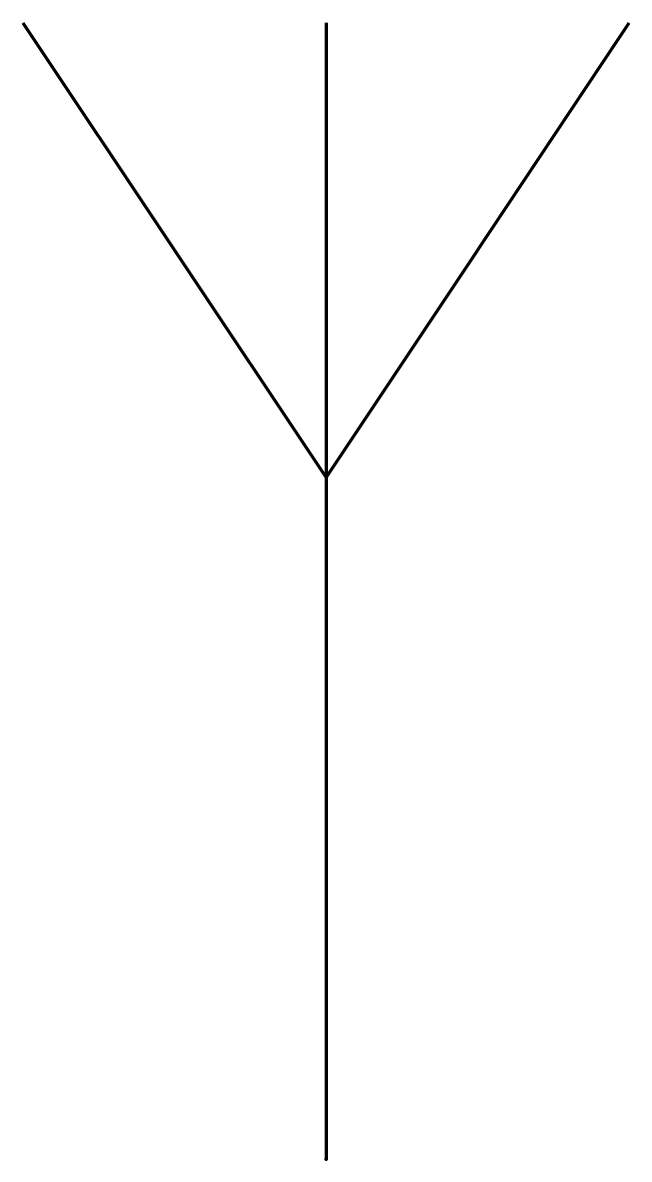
# Model space of a CAD drawing. Header units: millimetres. Extents: x -2 to 2, y 0 to 7.5.
import ezdxf

# ---------------------------------------------------------------- set-up
doc = ezdxf.new("R2010")
doc.units = ezdxf.units.MM
doc.layers.get('0').update_dxf_attribs({"linetype": 'CONTINUOUS', "lineweight": 0})

msp = doc.modelspace()

# ---------------------------------------------------------------- linework, layer by layer
at = {"color": 7, "linetype": 'CONTINUOUS', "lineweight": 70}
for p, q in [((-2, 7.5), (0, 4.5)), ((0, 4.5), (2, 7.5)), ((0, 7.5), (0, 0))]:
    msp.add_line(p, q, dxfattribs=at)
msp.add_point((0, 0), dxfattribs=at)

doc.saveas('drawing.dxf')
